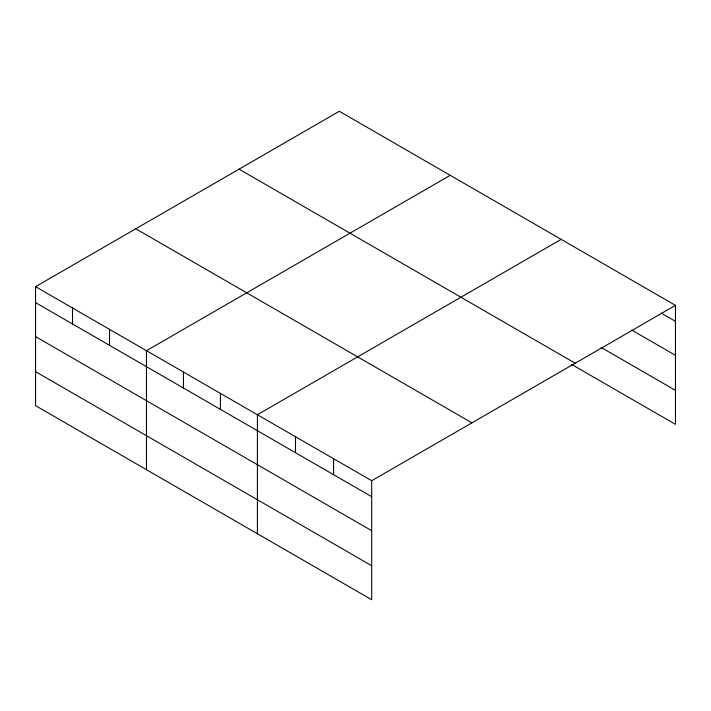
<?xml version="1.0" encoding="UTF-8"?>
<svg xmlns="http://www.w3.org/2000/svg" width="711" height="711" viewBox="0 0 711 711"><rect width="100%" height="100%" fill="white"/><g stroke="black" fill="none" stroke-linecap="round" stroke-linejoin="round"><path stroke-width="1.07" d="M35.55 286.657L371.693 480.725L371.693 599.72L35.55 405.652L35.55 286.657L339.307 111.28L675.45 305.348L675.45 424.343L571.635 364.414M450.232 175.324L146.475 350.692L146.475 469.695M561.166 239.367L257.4 414.735L257.4 533.739M371.693 480.725L675.45 305.348M661.168 313.071L675.45 321.319M631.644 330.028L675.45 355.322M601.159 347.457L675.45 390.348M239.065 169.156L575.208 363.223M135.792 228.782L471.935 422.849M35.55 302.628L371.693 496.696M35.55 336.623L371.693 530.69M35.55 371.657L371.693 565.725M333.592 458.728L333.592 474.699M295.5 436.732L295.5 452.703M220.428 393.387L220.428 409.367M183.456 372.04L183.456 388.019M109.503 329.344L109.503 345.324M72.522 308.005L72.522 323.976"/></g></svg>
